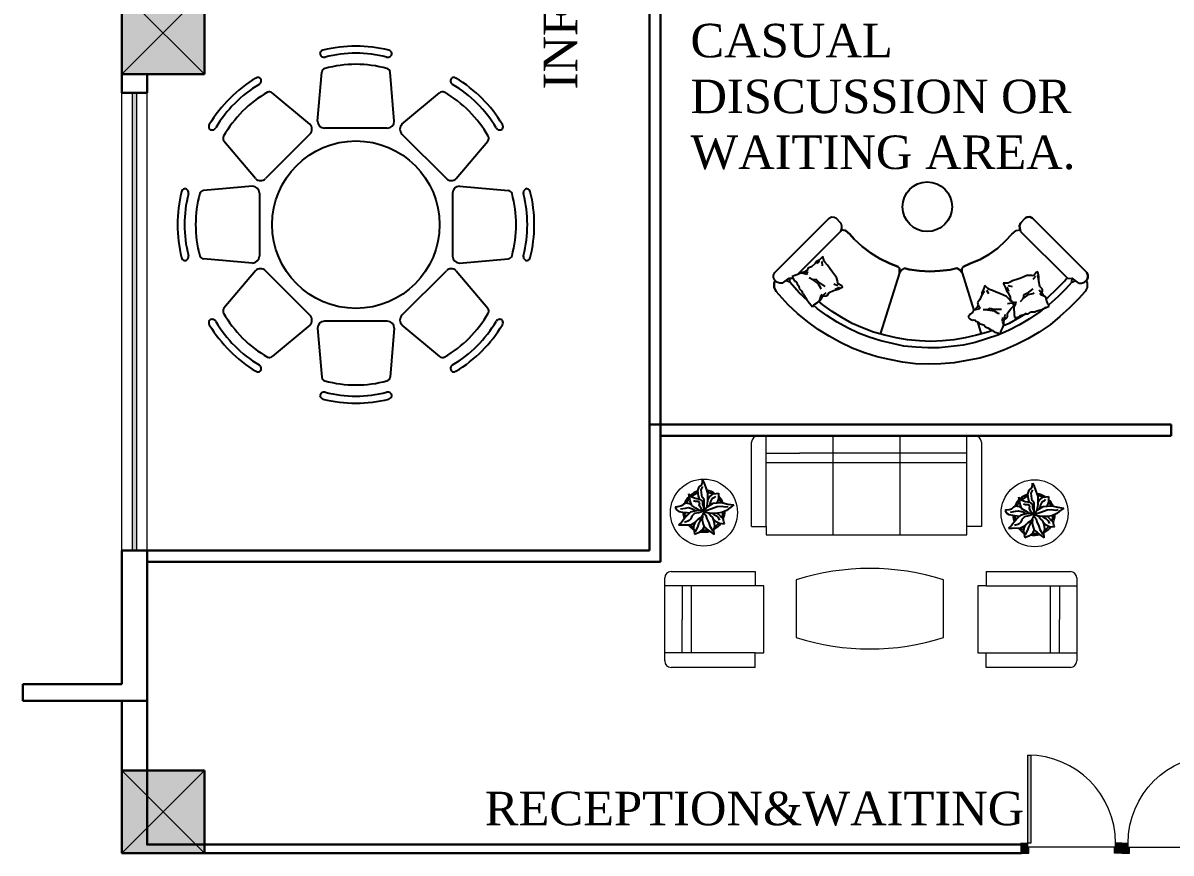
# Model space of a CAD drawing. Header units: inches. Extents: x 327481 to 195042051, y -335014 to 44773228.
# Drawn here: x 360969.7 to 361381.1, y -328940.6 to -328643.3 of the extents above; entities that cross this region are included whole.
import ezdxf

# ---------------------------------------------------------------- set-up
doc = ezdxf.new("R2010")
doc.units = ezdxf.units.IN
doc.header["$MEASUREMENT"] = 0
doc.layers.add('CAY', color=94, linetype='Continuous')
doc.layers.add('center', color=146, linetype='Continuous')
for name, color, linetype, lineweight in [('column 1', 146, 'Continuous', 30), ('DOOR', 47, 'Continuous', 9), ('ele1', 1, 'Continuous', 13), ('furniture', 251, 'Continuous', 13), ('GLASS', 140, 'Continuous', 5), ('TEXT', 7, 'Continuous', 0), ('WALL', 12, 'Continuous', 30)]:
    doc.layers.add(name, color=color, linetype=linetype, lineweight=lineweight)
doc.styles.add('ATT', font='romans.shx')
doc.styles.get("Standard").update_dxf_attribs({"font": 'times.ttf', "height": 12})

# ---------------------------------------------------------------- blocks, each defined once
blk = doc.blocks.new('RTU')
at = {"layer": 'DOOR'}
for points in [[(2799511, -182811), (2799511, -182874), (2799551, -182874), (2799551, -182886), (2799611, -182886), (2799611, -182811)], [(2798637, -183716, 0.009156), (2798637, -183748), (2799511, -183748), (2799511, -183716)], [(2799611, -183811), (2799611, -183736), (2799551, -183736), (2799551, -183748), (2799511, -183748), (2799511, -183811)]]:
    blk.add_hatch(color=256, dxfattribs=at).paths.add_polyline_path(points)
at = {"layer": 'DOOR', "ltscale": 300}
for p, q in [((2799511, -182811), (2799511, -182874)), ((2799611, -182811), (2799511, -182811)), ((2799611, -182811), (2799611, -182886)), ((2799551, -182874), (2799511, -182874)), ((2799551, -182874), (2799551, -182886)), ((2799611, -182886), (2799551, -182886)), ((2799551, -182886), (2799551, -183736)), ((2798637, -183748), (2798637, -183716)), ((2798637, -183716), (2799511, -183716)), ((2799511, -183716), (2799511, -183748)), ((2799511, -183748), (2798637, -183748)), ((2799511, -183811), (2799511, -183748)), ((2799551, -183748), (2799511, -183748)), ((2799611, -183811), (2799511, -183811)), ((2799611, -183736), (2799551, -183736)), ((2799551, -183748), (2799551, -183736)), ((2799611, -183811), (2799611, -183736))]:
    blk.add_line(p, q, dxfattribs=at)
blk.add_arc((2799511, -183748), 874, 90, 180, dxfattribs=at)
blk = doc.blocks.new('COLUMN1')
at = {"layer": 'column 1'}
h = blk.add_hatch(color=256, dxfattribs=at)
h.paths.add_polyline_path([(1, 1), (0, 1), (0.5, 0.5)])
h.paths.add_polyline_path([(1, 1), (0.5, 0.5), (1, 0)])
h.paths.add_polyline_path([(0.5, 0.5), (0, 0), (1, 0)])
h.paths.add_polyline_path([(0.5, 0.5), (0, 1), (0, 0)])
at = {"layer": 'column 1', "lineweight": 0, "ltscale": 0.3}
for p, q in [((0, 1), (1, 0)), ((0, 0), (1, 1))]:
    blk.add_line(p, q, dxfattribs=at)
at = {"layer": 'column 1', "ltscale": 0.3}
for p, q in [((1, 1), (0, 1)), ((0, 1), (0, 0)), ((1, 0), (1, 1)), ((0, 0), (1, 0))]:
    blk.add_line(p, q, dxfattribs=at)
blk = doc.blocks.new('A$C4056338A')
at = {"linetype": 'Continuous'}
for p, q in [((1003.5, 2020.4), (1033.8, 2370.8)), ((1553.5, 2020.4), (1523.3, 2370.8)), ((948.4, 1997.6), (679.3, 2224)), ((1608.7, 1997.6), (1877.8, 2224)), ((948.4, 1926.9), (630.2, 1608.7)), ((1503.5, 1970.4), (1053.5, 1970.4)), ((1608.7, 1926.9), (1926.9, 1608.7)), ((559.5, 1608.7), (333.1, 1877.8)), ((1997.6, 1608.7), (2224, 1877.8)), ((536.7, 1553.5), (186.3, 1523.3)), ((586.7, 1503.5), (586.7, 1053.5)), ((1970.4, 1503.5), (1970.4, 1053.5)), ((2020.4, 1553.5), (2370.8, 1523.3)), ((536.7, 1003.5), (186.3, 1033.8)), ((2020.4, 1003.5), (2370.8, 1033.8)), ((559.5, 948.4), (333.1, 679.3)), ((948.4, 630.2), (630.2, 948.4)), ((1608.7, 630.2), (1926.9, 948.4)), ((1997.6, 948.4), (2224, 679.3)), ((1503.5, 586.7), (1053.5, 586.7)), ((948.4, 559.5), (679.3, 333.1)), ((1003.5, 536.7), (1033.8, 186.3)), ((1553.5, 536.7), (1523.3, 186.3)), ((1608.7, 559.5), (1877.8, 333.1))]:
    blk.add_line(p, q, dxfattribs=at)
blk.add_circle((1278.5, 1278.5), 600, dxfattribs=at)
for centre, radius, start, end in [((1278.5, 1583.2), 973.9, 75.98519, 104.01481), ((1050, 2499), 30, 104.01481, 166.51302), ((1050.7, 2507.9), 30, 183.6236, 284.59828), ((1278.5, 1633.2), 873.9, 75.40172, 104.59828), ((1506.4, 2507.9), 30, 255.40172, 356.3764), ((1507.1, 2499), 30, 13.48698, 75.98519), ((1063.7, 2368.2), 30, 105.30764, 175.06831), ((1278.5, 1583.2), 843.9, 74.69236, 105.30764), ((1493.4, 2368.2), 30, 4.93169, 74.69236), ((1063.1, 1494), 973.9, 120.98519, 149.01481), ((577.2, 2303.2), 30, 58.48698, 120.98519), ((570.4, 2308.9), 30, 300.40172, 41.3764), ((1986.7, 2308.9), 30, 138.6236, 239.59828), ((1979.9, 2303.2), 30, 59.01481, 121.51302), ((1494, 1494), 973.9, 30.98519, 59.01481), ((1027.8, 1529.3), 873.9, 120.40172, 149.59828), ((1063.1, 1494), 843.9, 119.69236, 150.30764), ((660, 2201), 30, 49.93169, 119.69236), ((1897.1, 2201), 30, 60.30764, 130.06831), ((1494, 1494), 843.9, 29.69236, 60.30764), ((1529.3, 1529.3), 873.9, 30.40172, 59.59828), ((253.9, 1979.9), 30, 149.01481, 211.51302), ((913.1, 1962.2), 50, 315, 45), ((1053.5, 2020.4), 50, 180, 270), ((1503.5, 2020.4), 50, 270, 0), ((1644, 1962.2), 50, 135, 225), ((2303.2, 1979.9), 30, 328.48698, 30.98519), ((248.2, 1986.7), 30, 228.6236, 329.59828), ((356.1, 1897.1), 30, 150.30764, 220.06831), ((2201, 1897.1), 30, 319.93169, 29.69236), ((2308.9, 1986.7), 30, 210.40172, 311.3764), ((594.9, 1644), 50, 225, 315), ((1962.2, 1644), 50, 225, 315), ((973.9, 1278.5), 973.9, 165.98519, 194.01481), ((58.1, 1507.1), 30, 103.48698, 165.98519), ((923.9, 1278.5), 873.9, 165.40172, 194.59828), ((49.2, 1506.4), 30, 345.40172, 86.3764), ((973.9, 1278.5), 843.9, 164.69236, 195.30764), ((188.9, 1493.4), 30, 94.93169, 164.69236), ((536.7, 1503.5), 50, 0, 90), ((2020.4, 1503.5), 50, 90, 180), ((2368.2, 1493.4), 30, 15.30764, 85.06831), ((1583.2, 1278.5), 843.9, 344.69236, 15.30764), ((2507.9, 1506.4), 30, 93.6236, 194.59828), ((1633.2, 1278.5), 873.9, 345.40172, 14.59828), ((2499, 1507.1), 30, 14.01481, 76.51302), ((1583.2, 1278.5), 973.9, 345.98519, 14.01481), ((58.1, 1050), 30, 194.01481, 256.51302), ((49.2, 1050.7), 30, 273.6236, 14.59828), ((188.9, 1063.7), 30, 195.30764, 265.06831), ((536.7, 1053.5), 50, 270, 0), ((2020.4, 1053.5), 50, 180, 270), ((2368.2, 1063.7), 30, 274.93169, 344.69236), ((2507.9, 1050.7), 30, 165.40172, 266.3764), ((2499, 1050), 30, 283.48698, 345.98519), ((594.9, 913.1), 50, 45, 135), ((1962.2, 913.1), 50, 45, 135), ((356.1, 660), 30, 139.93169, 209.69236), ((2201, 660), 30, 330.30764, 40.06831), ((253.9, 577.2), 30, 148.48698, 210.98519), ((248.2, 570.4), 30, 30.40172, 131.3764), ((1027.8, 1027.8), 873.9, 210.40172, 239.59828), ((1063.1, 1063.1), 843.9, 209.69236, 240.30764), ((913.1, 594.9), 50, 315, 45), ((1053.5, 536.7), 50, 90, 180), ((1503.5, 536.7), 50, 0, 90), ((1644, 594.9), 50, 135, 225), ((1494, 1063.1), 843.9, 299.69236, 330.30764), ((1529.3, 1027.8), 873.9, 300.40172, 329.59828), ((2308.9, 570.4), 30, 48.6236, 149.59828), ((2303.2, 577.2), 30, 329.01481, 31.51302), ((1063.1, 1063.1), 973.9, 210.98519, 239.01481), ((1494, 1063.1), 973.9, 300.98519, 329.01481), ((660, 356.1), 30, 240.30764, 310.06831), ((1897.1, 356.1), 30, 229.93169, 299.69236), ((570.4, 248.2), 30, 318.6236, 59.59828), ((1986.7, 248.2), 30, 120.40172, 221.3764), ((577.2, 253.9), 30, 239.01481, 301.51302), ((1063.7, 188.9), 30, 184.93169, 254.69236), ((1493.4, 188.9), 30, 285.30764, 355.06831), ((1979.9, 253.9), 30, 238.48698, 300.98519), ((1278.5, 973.9), 843.9, 254.69236, 285.30764), ((1050.7, 49.2), 30, 75.40172, 176.3764), ((1050, 58.1), 30, 193.48698, 255.98519), ((1278.5, 973.9), 973.9, 255.98519, 284.01481), ((1278.5, 923.9), 873.9, 255.40172, 284.59828), ((1506.4, 49.2), 30, 3.6236, 104.59828), ((1507.1, 58.1), 30, 284.01481, 346.51302)]:
    blk.add_arc(centre, radius, start, end, dxfattribs=at)
blk = doc.blocks.new('sofa-51')
at = {"color": 0, "linetype": 'ByBlock'}
for p, q in [((-0.014, 0.176), (0.485, 0.675)), ((-0.014, 0.176), (0.482, 0.672)), ((-0.014, 0.176), (0.482, 0.672)), ((0.482, 0.672), (0.485, 0.675)), ((0.485, 0.675), (0.507, 0.686)), ((0.485, 0.675), (0.507, 0.686)), ((0.507, 0.686), (0.531, 0.684)), ((0.507, 0.686), (0.531, 0.684)), ((0.531, 0.684), (0.547, 0.676)), ((0.531, 0.684), (0.547, 0.676)), ((0.547, 0.676), (0.594, 0.628)), ((0.594, 0.628), (0.547, 0.676)), ((2.243, 0.628), (2.291, 0.676)), ((2.243, 0.628), (2.291, 0.676)), ((2.291, 0.676), (2.306, 0.684)), ((2.306, 0.684), (2.291, 0.676)), ((2.306, 0.684), (2.33, 0.686)), ((2.33, 0.686), (2.306, 0.684)), ((2.33, 0.686), (2.353, 0.675)), ((2.353, 0.675), (2.33, 0.686)), ((2.353, 0.675), (2.852, 0.176)), ((2.852, 0.176), (2.353, 0.675)), ((0.592, 0.552), (0.194, 0.155)), ((0.599, 0.581), (0.592, 0.552)), ((0.594, 0.628), (0.601, 0.605)), ((0.594, 0.628), (0.601, 0.605)), ((0.599, 0.581), (0.596, 0.566)), ((0.596, 0.566), (0.635, 0.561)), ((0.635, 0.561), (0.596, 0.566)), ((0.601, 0.605), (0.599, 0.581)), ((0.601, 0.605), (0.599, 0.581)), ((0.635, 0.561), (0.675, 0.527)), ((0.675, 0.527), (0.635, 0.561)), ((0.675, 0.527), (0.717, 0.48)), ((0.717, 0.48), (0.675, 0.527)), ((2.106, 0.466), (2.163, 0.527)), ((2.163, 0.527), (2.106, 0.466)), ((2.163, 0.527), (2.203, 0.561)), ((2.163, 0.527), (2.203, 0.561)), ((2.203, 0.561), (2.242, 0.566)), ((2.203, 0.561), (2.242, 0.566)), ((2.236, 0.605), (2.243, 0.628)), ((2.243, 0.628), (2.236, 0.605)), ((2.239, 0.581), (2.236, 0.605)), ((2.236, 0.605), (2.239, 0.581)), ((2.242, 0.566), (2.239, 0.581)), ((2.239, 0.581), (2.245, 0.552)), ((2.245, 0.552), (2.68, 0.12)), ((0.717, 0.48), (0.789, 0.413)), ((0.789, 0.413), (0.717, 0.48)), ((2.035, 0.399), (2.106, 0.466)), ((2.106, 0.466), (2.035, 0.399)), ((0.428, 0.323), (0.394, 0.29)), ((0.44, 0.28), (0.428, 0.323)), ((0.789, 0.413), (0.865, 0.356)), ((0.865, 0.356), (0.789, 0.413)), ((0.865, 0.356), (0.95, 0.304)), ((0.95, 0.304), (0.865, 0.356)), ((1.873, 0.295), (1.954, 0.342)), ((1.954, 0.342), (1.873, 0.295)), ((1.954, 0.342), (2.035, 0.399)), ((2.035, 0.399), (1.954, 0.342)), ((0.29, 0.216), (0.288, 0.197)), ((0.323, 0.228), (0.29, 0.216)), ((0.299, 0.214), (0.299, 0.214)), ((0.359, 0.258), (0.323, 0.228)), ((0.371, 0.276), (0.359, 0.258)), ((0.399, 0.28), (0.369, 0.257)), ((0.394, 0.29), (0.371, 0.276)), ((0.418, 0.276), (0.421, 0.238)), ((0.447, 0.271), (0.44, 0.28)), ((0.47, 0.244), (0.447, 0.271)), ((0.494, 0.211), (0.47, 0.244)), ((0.516, 0.178), (0.494, 0.211)), ((0.95, 0.304), (1.036, 0.261)), ((1.036, 0.261), (0.95, 0.304)), ((1.036, 0.261), (1.121, 0.228)), ((1.121, 0.228), (1.036, 0.261)), ((1.121, 0.228), (1.131, 0.214)), ((1.131, 0.214), (1.121, 0.228)), ((1.131, 0.214), (1.131, 0.171)), ((1.131, 0.171), (1.131, 0.214)), ((1.15, 0.2), (1.178, 0.214)), ((1.15, 0.2), (1.178, 0.214)), ((1.178, 0.214), (1.221, 0.204)), ((1.221, 0.204), (1.178, 0.214)), ((1.598, 0.2), (1.66, 0.214)), ((1.66, 0.214), (1.598, 0.2)), ((1.66, 0.214), (1.688, 0.2)), ((1.688, 0.2), (1.66, 0.214)), ((1.707, 0.214), (1.717, 0.228)), ((1.707, 0.214), (1.717, 0.228)), ((1.707, 0.171), (1.707, 0.214)), ((1.707, 0.171), (1.707, 0.214)), ((1.717, 0.228), (1.783, 0.257)), ((1.783, 0.257), (1.717, 0.228)), ((1.783, 0.257), (1.873, 0.295)), ((1.873, 0.295), (1.783, 0.257)), ((-0.024, 0.152), (-0.014, 0.176)), ((-0.024, 0.152), (-0.014, 0.176)), ((-0.024, 0.128), (-0.024, 0.152)), ((-0.024, 0.128), (-0.024, 0.152)), ((-0.014, 0.105), (-0.024, 0.128)), ((-0.014, 0.105), (-0.024, 0.128)), ((0.057, 0.076), (0.119, 0.124)), ((0.119, 0.124), (0.124, 0.086)), ((0.119, 0.124), (0.157, 0.124)), ((0.181, 0.152), (0.147, 0.138)), ((0.147, 0.138), (0.155, 0.119)), ((0.147, 0.138), (0.147, 0.138)), ((0.155, 0.119), (0.169, 0.095)), ((0.2, 0.157), (0.181, 0.152)), ((0.212, 0.163), (0.2, 0.157)), ((0.233, 0.171), (0.212, 0.163)), ((0.264, 0.182), (0.233, 0.171)), ((0.233, 0.171), (0.28, 0.159)), ((0.288, 0.197), (0.264, 0.182)), ((0.264, 0.182), (0.274, 0.181)), ((0.274, 0.181), (0.293, 0.176)), ((0.28, 0.159), (0.29, 0.166)), ((0.337, 0.109), (0.302, 0.125)), ((0.366, 0.111), (0.337, 0.109)), ((0.337, 0.109), (0.371, 0.083)), ((0.39, 0.087), (0.366, 0.111)), ((0.554, 0.13), (0.516, 0.178)), ((0.565, 0.09), (0.554, 0.13)), ((1.131, 0.171), (0.955, -0.391)), ((1.131, 0.171), (1.15, 0.2)), ((1.131, 0.171), (1.15, 0.2)), ((1.221, 0.204), (1.316, 0.19)), ((1.316, 0.19), (1.221, 0.204)), ((1.316, 0.19), (1.411, 0.185)), ((1.411, 0.185), (1.316, 0.19)), ((1.411, 0.185), (1.503, 0.19)), ((1.503, 0.19), (1.411, 0.185)), ((1.503, 0.19), (1.598, 0.2)), ((1.598, 0.2), (1.503, 0.19)), ((1.688, 0.2), (1.707, 0.171)), ((1.707, 0.171), (1.688, 0.2)), ((1.707, 0.171), (1.816, -0.173)), ((2.209, 0.111), (2.171, 0.1)), ((2.247, 0.124), (2.209, 0.111)), ((2.301, 0.149), (2.247, 0.124)), ((2.344, 0.149), (2.301, 0.149)), ((2.353, 0.144), (2.344, 0.149)), ((2.366, 0.149), (2.353, 0.144)), ((2.382, 0.14), (2.356, 0.111)), ((2.391, 0.178), (2.366, 0.149)), ((2.404, 0.182), (2.391, 0.178)), ((2.399, 0.152), (2.408, 0.106)), ((2.413, 0.135), (2.404, 0.182)), ((2.413, 0.095), (2.413, 0.135)), ((2.648, 0.095), (2.667, 0.119)), ((2.667, 0.119), (2.719, 0.124)), ((2.714, 0.086), (2.719, 0.124)), ((2.781, 0.076), (2.719, 0.124)), ((2.852, 0.176), (2.861, 0.152)), ((2.861, 0.152), (2.852, 0.176)), ((2.861, 0.128), (2.852, 0.105)), ((2.852, 0.105), (2.861, 0.128)), ((2.861, 0.152), (2.861, 0.128)), ((2.861, 0.128), (2.861, 0.152)), ((-0.019, 0.076), (-0.009, 0.1)), ((-0.009, 0.1), (-0.019, 0.076)), ((-0.019, 0.038), (-0.019, 0.076)), ((-0.019, 0.076), (-0.019, 0.038)), ((0, 0), (-0.019, 0.038)), ((-0.019, 0.038), (0, 0)), ((-0.009, 0.1), (-0.014, 0.105)), ((0.005, 0.086), (-0.014, 0.105)), ((0.109, -0.121), (0, 0)), ((0.109, -0.121), (0, 0)), ((0.033, 0.076), (0.005, 0.086)), ((0.057, 0.076), (0.033, 0.076)), ((0.124, 0.086), (0.09, 0.1)), ((0.214, -0.014), (0.124, 0.086)), ((0.169, 0.095), (0.179, 0.095)), ((0.179, 0.095), (0.185, 0.083)), ((0.185, 0.083), (0.193, 0.071)), ((0.193, 0.071), (0.207, 0.049)), ((0.207, 0.049), (0.212, 0.029)), ((0.207, 0.049), (0.207, 0.049)), ((0.212, 0.029), (0.236, 0.005)), ((0.236, 0.005), (0.242, -0.017)), ((0.236, 0.005), (0.236, 0.005)), ((0.371, 0.083), (0.385, 0.071)), ((0.385, 0.071), (0.407, 0.035)), ((0.449, 0.048), (0.39, 0.087)), ((0.407, 0.035), (0.413, 0.024)), ((0.485, -0.009), (0.527, 0.01)), ((0.527, 0.01), (0.57, 0.021)), ((0.565, 0.052), (0.53, 0.068)), ((0.582, 0.038), (0.54, 0.019)), ((0.563, 0.081), (0.565, 0.09)), ((0.57, 0.071), (0.563, 0.081)), ((0.603, 0.052), (0.57, 0.071)), ((0.57, 0.021), (0.613, 0.043)), ((0.613, 0.043), (0.603, 0.052)), ((1.902, 0.014), (1.888, -0.009)), ((1.911, 0.005), (1.892, -0.026)), ((1.916, 0.057), (1.902, 0.014)), ((1.945, 0.029), (1.916, 0.057)), ((1.93, 0.014), (1.949, -0.019)), ((1.959, 0.019), (1.945, 0.029)), ((1.987, 0.01), (1.959, 0.019)), ((2.021, -0.005), (1.987, 0.01)), ((2.085, 0.078), (2.106, 0.035)), ((2.128, 0.078), (2.085, 0.078)), ((2.106, 0.035), (2.114, 0.01)), ((2.114, 0.01), (2.128, -0.008)), ((2.119, 0.04), (2.133, 0.002)), ((2.142, 0.083), (2.128, 0.078)), ((2.128, 0.057), (2.166, 0.048)), ((2.171, 0.1), (2.142, 0.083)), ((2.356, 0.026), (2.301, -0.019)), ((2.42, 0.048), (2.413, 0.095)), ((2.415, 0.016), (2.427, 0)), ((2.442, 0.026), (2.42, 0.048)), ((2.427, 0), (2.442, -0.017)), ((2.446, 0.011), (2.442, 0.026)), ((2.442, -0.017), (2.446, 0.011)), ((2.572, 0.019), (2.496, -0.054)), ((2.648, 0.095), (2.572, 0.019)), ((2.662, 0.029), (2.586, -0.049)), ((2.662, 0.029), (2.714, 0.086)), ((2.714, 0.086), (2.747, 0.1)), ((2.781, 0.076), (2.804, 0.076)), ((2.838, 0), (2.781, -0.064)), ((2.781, -0.064), (2.838, 0)), ((2.804, 0.076), (2.833, 0.086)), ((2.833, 0.086), (2.852, 0.105)), ((2.857, 0.038), (2.838, 0)), ((2.857, 0.038), (2.838, 0)), ((2.852, 0.105), (2.847, 0.1)), ((2.847, 0.1), (2.857, 0.076)), ((2.847, 0.1), (2.857, 0.076)), ((2.857, 0.076), (2.857, 0.038)), ((2.857, 0.076), (2.857, 0.038)), ((0.295, -0.087), (0.214, -0.014)), ((0.242, -0.017), (0.25, -0.024)), ((0.25, -0.024), (0.257, -0.035)), ((0.257, -0.035), (0.271, -0.059)), ((0.271, -0.059), (0.285, -0.081)), ((0.285, -0.081), (0.293, -0.092)), ((0.293, -0.092), (0.333, -0.14)), ((0.356, -0.116), (0.378, -0.1)), ((0.378, -0.1), (0.399, -0.085)), ((0.428, -0.121), (0.39, -0.092)), ((0.399, -0.085), (0.407, -0.059)), ((0.399, -0.085), (0.416, -0.062)), ((0.407, -0.059), (0.409, -0.04)), ((0.409, -0.04), (0.423, -0.024)), ((0.416, -0.062), (0.428, -0.043)), ((0.442, -0.028), (0.428, -0.043)), ((0.428, -0.043), (0.459, -0.04)), ((0.456, -0.012), (0.442, -0.028)), ((0.459, -0.04), (0.47, -0.033)), ((0.47, -0.033), (0.485, -0.009)), ((1.869, -0.073), (1.85, -0.102)), ((1.85, -0.102), (1.854, -0.121)), ((1.859, -0.097), (1.859, -0.097)), ((1.888, -0.03), (1.869, -0.073)), ((1.888, -0.009), (1.888, -0.03)), ((2.059, -0.021), (2.021, -0.005)), ((2.116, -0.045), (2.059, -0.021)), ((2.144, -0.073), (2.116, -0.045)), ((2.128, -0.008), (2.149, -0.047)), ((2.149, -0.083), (2.144, -0.073)), ((2.149, -0.047), (2.152, -0.081)), ((2.158, -0.087), (2.149, -0.083)), ((2.152, -0.081), (2.171, -0.09)), ((2.157, -0.071), (2.157, -0.071)), ((2.171, -0.09), (2.177, -0.114)), ((2.182, -0.106), (2.19, -0.09)), ((2.204, -0.106), (2.199, -0.092)), ((2.268, -0.064), (2.242, -0.095)), ((2.272, -0.033), (2.268, -0.064)), ((2.268, -0.064), (2.301, -0.038)), ((2.301, -0.019), (2.272, -0.033)), ((2.301, -0.038), (2.318, -0.026)), ((2.318, -0.026), (2.356, -0.017)), ((2.356, -0.017), (2.37, -0.012)), ((2.432, -0.03), (2.42, -0.017)), ((2.451, -0.04), (2.432, -0.03)), ((2.453, -0.03), (2.442, -0.017)), ((2.475, -0.052), (2.451, -0.04)), ((2.475, -0.052), (2.453, -0.03)), ((2.484, -0.078), (2.475, -0.052)), ((2.496, -0.054), (2.477, -0.068)), ((2.491, -0.104), (2.484, -0.078)), ((2.496, -0.116), (2.491, -0.104)), ((2.586, -0.049), (2.505, -0.121)), ((2.781, -0.064), (2.695, -0.149)), ((2.781, -0.064), (2.695, -0.149)), ((0.195, -0.201), (0.109, -0.121)), ((0.195, -0.201), (0.109, -0.121)), ((0.29, -0.277), (0.195, -0.201)), ((0.29, -0.277), (0.195, -0.201)), ((0.333, -0.14), (0.345, -0.123)), ((0.38, -0.159), (0.342, -0.125)), ((0.345, -0.123), (0.356, -0.116)), ((0.466, -0.22), (0.38, -0.159)), ((0.513, -0.182), (0.428, -0.121)), ((0.603, -0.239), (0.513, -0.182)), ((1.783, -0.206), (1.764, -0.235)), ((1.802, -0.192), (1.783, -0.206)), ((1.807, -0.182), (1.802, -0.192)), ((1.821, -0.168), (1.807, -0.182)), ((1.845, -0.144), (1.821, -0.168)), ((1.821, -0.168), (1.869, -0.154)), ((1.854, -0.121), (1.845, -0.144)), ((1.845, -0.144), (1.85, -0.14)), ((1.85, -0.14), (1.869, -0.135)), ((1.869, -0.154), (1.873, -0.144)), ((1.94, -0.168), (1.902, -0.168)), ((1.964, -0.154), (1.94, -0.168)), ((1.94, -0.168), (1.983, -0.173)), ((1.992, -0.163), (1.964, -0.154)), ((1.983, -0.173), (2.002, -0.178)), ((2.068, -0.163), (1.992, -0.163)), ((2.002, -0.178), (2.035, -0.197)), ((2.035, -0.197), (2.049, -0.201)), ((2.168, -0.106), (2.125, -0.111)), ((2.125, -0.197), (2.154, -0.159)), ((2.125, -0.225), (2.125, -0.197)), ((2.154, -0.159), (2.182, -0.13)), ((2.177, -0.114), (2.182, -0.106)), ((2.177, -0.114), (2.182, -0.149)), ((2.182, -0.149), (2.204, -0.106)), ((2.182, -0.149), (2.182, -0.171)), ((2.182, -0.171), (2.185, -0.182)), ((2.185, -0.182), (2.185, -0.204)), ((2.185, -0.204), (2.19, -0.237)), ((2.296, -0.201), (2.234, -0.239)), ((2.266, -0.214), (2.291, -0.204)), ((2.291, -0.204), (2.313, -0.204)), ((2.291, -0.204), (2.291, -0.204)), ((2.313, -0.204), (2.342, -0.187)), ((2.42, -0.187), (2.325, -0.249)), ((2.342, -0.187), (2.363, -0.187)), ((2.342, -0.187), (2.342, -0.187)), ((2.363, -0.187), (2.375, -0.185)), ((2.375, -0.185), (2.389, -0.18)), ((2.389, -0.18), (2.415, -0.171)), ((2.415, -0.171), (2.442, -0.163)), ((2.472, -0.144), (2.42, -0.187)), ((2.442, -0.163), (2.453, -0.159)), ((2.453, -0.159), (2.508, -0.133)), ((2.508, -0.133), (2.496, -0.116)), ((2.505, -0.121), (2.5, -0.125)), ((2.695, -0.149), (2.605, -0.23)), ((2.695, -0.149), (2.605, -0.23)), ((0.385, -0.349), (0.29, -0.277)), ((0.385, -0.349), (0.29, -0.277)), ((0.561, -0.282), (0.466, -0.22)), ((0.656, -0.334), (0.561, -0.282)), ((0.698, -0.292), (0.603, -0.239)), ((0.793, -0.334), (0.698, -0.292)), ((1.764, -0.235), (1.778, -0.249)), ((1.764, -0.235), (1.764, -0.235)), ((1.778, -0.249), (1.802, -0.263)), ((1.802, -0.263), (1.812, -0.258)), ((1.812, -0.258), (1.826, -0.263)), ((1.826, -0.263), (1.835, -0.273)), ((1.835, -0.273), (1.859, -0.282)), ((1.85, -0.277), (1.883, -0.391)), ((1.859, -0.282), (1.873, -0.296)), ((1.859, -0.282), (1.859, -0.282)), ((1.873, -0.296), (1.907, -0.306)), ((1.907, -0.306), (1.921, -0.325)), ((1.907, -0.306), (1.907, -0.306)), ((2.078, -0.263), (2.082, -0.239)), ((2.082, -0.277), (2.078, -0.263)), ((2.092, -0.306), (2.082, -0.277)), ((2.082, -0.33), (2.092, -0.306)), ((2.139, -0.292), (2.087, -0.315)), ((2.092, -0.277), (2.097, -0.254)), ((2.092, -0.306), (2.092, -0.277)), ((2.101, -0.211), (2.097, -0.235)), ((2.097, -0.235), (2.097, -0.254)), ((2.097, -0.254), (2.12, -0.239)), ((2.12, -0.239), (2.125, -0.225)), ((2.234, -0.306), (2.135, -0.358)), ((2.234, -0.239), (2.139, -0.292)), ((2.19, -0.237), (2.211, -0.237)), ((2.19, -0.237), (2.19, -0.237)), ((2.211, -0.237), (2.237, -0.23)), ((2.325, -0.249), (2.234, -0.306)), ((2.237, -0.23), (2.242, -0.22)), ((2.242, -0.22), (2.253, -0.218)), ((2.253, -0.218), (2.266, -0.214)), ((2.515, -0.306), (2.415, -0.372)), ((2.515, -0.306), (2.415, -0.372)), ((2.605, -0.23), (2.515, -0.306)), ((2.605, -0.23), (2.515, -0.306)), ((0.485, -0.41), (0.385, -0.349)), ((0.485, -0.41), (0.385, -0.349)), ((0.589, -0.467), (0.485, -0.41)), ((0.589, -0.467), (0.485, -0.41)), ((0.755, -0.382), (0.656, -0.334)), ((0.855, -0.42), (0.755, -0.382)), ((0.893, -0.372), (0.793, -0.334)), ((0.96, -0.453), (0.855, -0.42)), ((0.998, -0.401), (0.893, -0.372)), ((1.102, -0.425), (0.998, -0.401)), ((1.84, -0.401), (1.736, -0.425)), ((1.945, -0.372), (1.84, -0.401)), ((1.921, -0.325), (1.935, -0.33)), ((2.035, -0.401), (1.93, -0.434)), ((1.935, -0.33), (1.945, -0.334)), ((1.945, -0.334), (1.968, -0.349)), ((1.987, -0.358), (1.945, -0.372)), ((1.968, -0.349), (1.987, -0.358)), ((1.987, -0.358), (2.002, -0.368)), ((2.002, -0.368), (2.059, -0.387)), ((2.135, -0.358), (2.035, -0.401)), ((2.059, -0.387), (2.063, -0.368)), ((2.063, -0.368), (2.068, -0.353)), ((2.068, -0.353), (2.082, -0.33)), ((2.415, -0.372), (2.31, -0.434)), ((2.415, -0.372), (2.31, -0.434)), ((0.698, -0.52), (0.589, -0.467)), ((0.698, -0.52), (0.589, -0.467)), ((0.812, -0.562), (0.698, -0.52)), ((0.812, -0.562), (0.698, -0.52)), ((1.069, -0.477), (0.96, -0.453)), ((1.173, -0.501), (1.069, -0.477)), ((1.207, -0.444), (1.102, -0.425)), ((1.283, -0.51), (1.173, -0.501)), ((1.316, -0.453), (1.207, -0.444)), ((1.392, -0.515), (1.283, -0.51)), ((1.42, -0.458), (1.316, -0.453)), ((1.498, -0.515), (1.392, -0.515)), ((1.527, -0.453), (1.42, -0.458)), ((1.607, -0.505), (1.498, -0.515)), ((1.631, -0.444), (1.527, -0.453)), ((1.717, -0.491), (1.607, -0.505)), ((1.736, -0.425), (1.631, -0.444)), ((1.826, -0.467), (1.717, -0.491)), ((1.93, -0.434), (1.826, -0.467)), ((2.206, -0.486), (2.097, -0.534)), ((2.206, -0.486), (2.097, -0.534)), ((2.31, -0.434), (2.206, -0.486)), ((2.31, -0.434), (2.206, -0.486)), ((0.926, -0.6), (0.812, -0.562)), ((0.926, -0.6), (0.812, -0.562)), ((1.04, -0.624), (0.926, -0.6)), ((1.04, -0.624), (0.926, -0.6)), ((1.159, -0.648), (1.04, -0.624)), ((1.159, -0.648), (1.04, -0.624)), ((1.869, -0.61), (1.75, -0.634)), ((1.869, -0.61), (1.75, -0.634)), ((1.983, -0.577), (1.869, -0.61)), ((1.983, -0.577), (1.869, -0.61)), ((2.097, -0.534), (1.983, -0.577)), ((2.097, -0.534), (1.983, -0.577)), ((1.278, -0.662), (1.159, -0.648)), ((1.278, -0.662), (1.159, -0.648)), ((1.397, -0.667), (1.278, -0.662)), ((1.397, -0.667), (1.278, -0.662)), ((1.512, -0.662), (1.397, -0.667)), ((1.512, -0.662), (1.397, -0.667)), ((1.636, -0.653), (1.512, -0.662)), ((1.636, -0.653), (1.512, -0.662)), ((1.75, -0.634), (1.636, -0.653)), ((1.75, -0.634), (1.636, -0.653))]:
    blk.add_line(p, q, dxfattribs=at)
blk.add_circle((1.388, 0.779), 0.228, dxfattribs=at)
blk = doc.blocks.new('fcgd')
at = {"layer": 'furniture', "lineweight": 0}
for p, q in [((366507.46, -330438.15), (366507.46, -330386.31)), ((366511.39, -330382.38), (366644.98, -330382.38)), ((366516.31, -330438.15), (366516.31, -330382.38)), ((366557.56, -330443.32), (366557.56, -330382.38)), ((366598.81, -330443.32), (366598.81, -330382.38)), ((366640.06, -330443.32), (366640.06, -330382.38)), ((366648.91, -330386.31), (366648.91, -330438.15)), ((366516.31, -330393.09), (366536.94, -330393.09)), ((366640.06, -330393.09), (366536.94, -330393.09)), ((366516.31, -330398.78), (366640.06, -330398.78)), ((366507.46, -330438.15), (366516.31, -330438.15)), ((366516.31, -330438.15), (366516.31, -330443.32)), ((366516.31, -330443.32), (366640.06, -330443.32)), ((366648.91, -330438.15), (366640.06, -330438.15)), ((366457.87, -330465.99), (366509.72, -330465.99)), ((366509.72, -330465.99), (366509.72, -330474.84)), ((366651.87, -330465.99), (366703.71, -330465.99)), ((366651.87, -330465.99), (366651.87, -330474.84)), ((366453.94, -330521), (366453.94, -330469.92)), ((366534.96, -330471.13), (366534.96, -330506.51)), ((366625.65, -330506.51), (366625.65, -330471.13)), ((366707.64, -330469.92), (366707.64, -330521)), ((366514.88, -330474.84), (366453.94, -330474.84)), ((366464.65, -330474.84), (366464.65, -330495.46)), ((366470.34, -330516.09), (366470.34, -330474.84)), ((366514.88, -330516.09), (366514.88, -330474.84)), ((366646.7, -330474.84), (366646.7, -330516.09)), ((366651.87, -330474.84), (366646.7, -330474.84)), ((366651.87, -330474.84), (366707.64, -330474.84)), ((366691.24, -330474.84), (366691.24, -330516.09)), ((366696.93, -330474.84), (366696.93, -330495.46)), ((366464.65, -330516.09), (366464.65, -330495.46)), ((366696.93, -330516.09), (366696.93, -330495.46)), ((366509.72, -330516.09), (366453.94, -330516.09)), ((366509.72, -330524.93), (366509.72, -330516.09)), ((366509.72, -330516.09), (366514.88, -330516.09)), ((366646.7, -330516.09), (366707.64, -330516.09)), ((366651.87, -330524.93), (366651.87, -330516.09)), ((366509.72, -330524.93), (366457.87, -330524.93)), ((366703.71, -330524.93), (366651.87, -330524.93))]:
    blk.add_line(p, q, dxfattribs=at)
for centre, radius, start, end in [((366511.39, -330386.31), 3.93, 90, 180), ((366644.98, -330386.31), 3.93, 0, 90), ((366457.87, -330469.92), 3.93, 90, 180), ((366580.3, -330611.72), 147.72, 72.12481, 107.87519), ((366703.71, -330469.92), 3.93, 0, 90), ((366580.3, -330365.91), 147.72, 252.12481, 287.87519), ((366457.87, -330521), 3.93, 180, 270), ((366703.71, -330521), 3.93, 270, 0)]:
    blk.add_arc(centre, radius, start, end, dxfattribs=at)
blk = doc.blocks.new('12PPLT12')
at = {"color": 0, "linetype": 'ByBlock'}
for p, q in [((-0.148, 0.486), (-0.116, 0.583)), ((-0.116, 0.583), (-0.05, 0.632)), ((-0.064, 0.51), (-0.026, 0.591)), ((-0.05, 0.632), (-0.034, 0.694)), ((-0.034, 0.694), (-0.032, 0.751)), ((-0.032, 0.751), (-0.002, 0.689)), ((-0.002, 0.689), (0.044, 0.559)), ((0.044, 0.559), (0.09, 0.432)), ((-0.349, 0.334), (-0.362, 0.415)), ((-0.362, 0.415), (-0.303, 0.35)), ((-0.332, 0.247), (-0.349, 0.334)), ((-0.303, 0.35), (-0.208, 0.312)), ((-0.208, 0.312), (-0.105, 0.29)), ((-0.132, 0.367), (-0.148, 0.486)), ((-0.108, 0.279), (-0.132, 0.367)), ((-0.105, 0.29), (-0.037, 0.236)), ((-0.05, 0.38), (-0.064, 0.51)), ((-0.043, 0.334), (-0.05, 0.38)), ((0.003, 0.279), (-0.043, 0.334)), ((0.009, 0.169), (0.003, 0.279)), ((0.09, 0.432), (0.09, 0.339)), ((0.09, 0.339), (0.09, 0.253)), ((0.093, 0.282), (0.134, 0.347)), ((0.134, 0.347), (0.22, 0.415)), ((0.193, 0.293), (0.155, 0.228)), ((0.25, 0.328), (0.193, 0.293)), ((0.22, 0.415), (0.291, 0.421)), ((0.28, 0.353), (0.25, 0.328)), ((0.291, 0.421), (0.35, 0.429)), ((0.348, 0.331), (0.342, 0.266)), ((0.35, 0.429), (0.348, 0.331)), ((-0.671, 0.098), (-0.687, 0.095)), ((-0.687, 0.095), (-0.666, 0.036)), ((-0.59, 0.109), (-0.671, 0.098)), ((-0.666, 0.036), (-0.601, -0.005)), ((-0.536, 0.125), (-0.59, 0.109)), ((-0.563, 0.052), (-0.441, 0.074)), ((-0.487, 0.171), (-0.536, 0.125)), ((-0.425, 0.193), (-0.487, 0.171)), ((-0.441, 0.074), (-0.373, 0.084)), ((-0.346, 0.179), (-0.425, 0.193)), ((-0.373, 0.084), (-0.27, 0.057)), ((-0.292, 0.149), (-0.346, 0.179)), ((-0.289, 0.136), (-0.332, 0.247)), ((-0.229, 0.003), (-0.324, -0.027)), ((-0.194, 0.074), (-0.289, 0.136)), ((-0.27, 0.057), (-0.186, 0.006)), ((-0.205, 0.231), (-0.251, 0.247)), ((-0.069, 0.027), (-0.229, 0.003)), ((-0.137, 0.231), (-0.205, 0.231)), ((-0.108, 0.019), (-0.194, 0.074)), ((-0.097, 0.204), (-0.137, 0.231)), ((-0.01, 0.003), (-0.121, -0.038)), ((-0.11, 0.133), (-0.097, 0.204)), ((-0.069, 0.06), (-0.11, 0.133)), ((-0.01, 0.014), (-0.069, 0.06)), ((-0.002, 0.006), (-0.069, 0.027)), ((-0.037, 0.236), (-0.034, 0.158)), ((-0.034, 0.158), (-0.007, 0.101)), ((-0.018, -0.008), (0.074, 0.098)), ((-0.01, -0.005), (0.169, 0.055)), ((0.003, 0.017), (-0.01, 0.014)), ((0.003, -0.029), (-0.01, 0.003)), ((-0.007, 0.101), (0.003, 0.017)), ((0.006, 0.027), (0.009, 0.169)), ((0.082, 0.174), (0.061, 0.082)), ((0.074, 0.098), (0.223, 0.188)), ((0.09, 0.253), (0.082, 0.174)), ((0.155, 0.228), (0.131, 0.13)), ((0.169, 0.055), (0.315, 0.109)), ((0.223, 0.188), (0.421, 0.204)), ((0.342, 0.266), (0.304, 0.19)), ((0.315, 0.109), (0.413, 0.117)), ((0.413, 0.117), (0.524, 0.101)), ((0.421, 0.204), (0.573, 0.171)), ((0.545, 0.017), (0.429, -0.032)), ((0.524, 0.101), (0.578, 0.114)), ((0.613, 0.074), (0.545, 0.017)), ((0.573, 0.171), (0.716, 0.152)), ((0.716, 0.152), (0.613, 0.074)), ((-0.536, -0.268), (-0.606, -0.328)), ((-0.601, -0.005), (-0.503, -0.021)), ((-0.452, -0.152), (-0.536, -0.268)), ((-0.503, -0.021), (-0.4, -0.032)), ((-0.387, -0.241), (-0.465, -0.268)), ((-0.395, -0.094), (-0.452, -0.152)), ((-0.4, -0.032), (-0.357, -0.04)), ((-0.324, -0.027), (-0.395, -0.094)), ((-0.352, -0.227), (-0.387, -0.241)), ((-0.316, -0.187), (-0.352, -0.227)), ((-0.324, -0.325), (-0.213, -0.263)), ((-0.292, -0.122), (-0.316, -0.187)), ((-0.224, -0.059), (-0.292, -0.122)), ((-0.193, -0.236), (-0.244, -0.33)), ((-0.121, -0.038), (-0.224, -0.059)), ((-0.213, -0.263), (-0.135, -0.195)), ((-0.135, -0.195), (-0.053, -0.14)), ((-0.119, -0.304), (-0.04, -0.148)), ((-0.053, -0.14), (0.003, -0.029)), ((-0.037, -0.122), (-0.04, -0.219)), ((-0.04, -0.219), (-0.021, -0.308)), ((0.082, -0.038), (-0.018, -0.008)), ((-0.007, -0.024), (0.05, -0.105)), ((0.05, -0.105), (0.071, -0.181)), ((0.071, -0.181), (0.12, -0.282)), ((0.188, -0.054), (0.082, -0.038)), ((0.112, -0.051), (0.09, -0.043)), ((0.155, -0.108), (0.112, -0.051)), ((0.212, -0.152), (0.155, -0.108)), ((0.323, -0.051), (0.188, -0.054)), ((0.247, -0.246), (0.212, -0.152)), ((0.215, -0.062), (0.282, -0.103)), ((0.234, -0.2), (0.277, -0.241)), ((0.261, -0.349), (0.247, -0.246)), ((0.277, -0.241), (0.372, -0.287)), ((0.282, -0.103), (0.334, -0.146)), ((0.429, -0.032), (0.323, -0.051)), ((0.396, -0.124), (0.326, -0.054)), ((0.334, -0.146), (0.372, -0.217)), ((0.464, -0.176), (0.396, -0.124)), ((0.48, -0.257), (0.464, -0.176)), ((0.494, -0.301), (0.48, -0.257)), ((-0.606, -0.328), (-0.522, -0.328)), ((-0.522, -0.328), (-0.324, -0.325)), ((-0.244, -0.33), (-0.247, -0.406)), ((-0.247, -0.406), (-0.233, -0.471)), ((-0.233, -0.471), (-0.222, -0.551)), ((-0.222, -0.551), (-0.148, -0.522)), ((-0.199, -0.494), (-0.139, -0.358)), ((-0.148, -0.522), (-0.102, -0.503)), ((-0.139, -0.358), (-0.119, -0.304)), ((-0.102, -0.503), (-0.017, -0.432)), ((-0.021, -0.308), (0.006, -0.376)), ((-0.017, -0.432), (0.003, -0.378)), ((0.006, -0.376), (0.074, -0.428)), ((0.074, -0.428), (0.158, -0.496)), ((0.12, -0.282), (0.139, -0.363)), ((0.139, -0.363), (0.212, -0.474)), ((0.158, -0.496), (0.242, -0.561)), ((0.236, -0.444), (0.261, -0.349)), ((0.242, -0.561), (0.236, -0.444)), ((0.372, -0.287), (0.494, -0.301))]:
    blk.add_line(p, q, dxfattribs=at)
for radius, start, end in [(0.5, 134.8021, 159.1804), (0.458, 138.4756, 155.3347), (0.5, 107.123, 130.9816), (0.458, 107.9864, 130.5771), (0.5, 56.9563, 82.295), (0.458, 62.6899, 79.5345), (0.458, 26.2761, 41.1349), (0.5, 22.9768, 45.8473), (0.5, 182.503, 200.4563), (0.458, 183.2699, 197.4002), (0.458, 340.6559, 357.5057), (0.5, 338.5862, 359.7442), (0.5, 220.6606, 241.3393), (0.458, 225.0835, 237.5023), (0.5, 259.7038, 286.1281), (0.458, 264.1886, 282.4028), (0.5, 298.3455, 324.4541), (0.458, 303.3868, 322.0756)]:
    blk.add_arc((0, 0), radius, start, end, dxfattribs=at)
at = {"color": 0, "linetype": 'ByBlock', "style": 'ATT'}
for tag, p, flags in [('ITEM', (-1, -3.25), 3), ('ROOM_NUMBER', (-1, -4.583), 1)]:
    blk.add_attdef(tag, p, '', height=1, dxfattribs=dict(at, flags=flags))

msp = doc.modelspace()

# ---------------------------------------------------------------- hatches: boundary and pattern name
at = {"layer": 'GLASS'}
msp.add_hatch(color=256, dxfattribs=at).paths.add_polyline_path([(361008.936, -328668.321), (361008.936, -328832.321), (361010.436, -328832.321), (361010.436, -328668.321)])

# ---------------------------------------------------------------- linework, layer by layer
at = {"layer": 'ele1', "ltscale": 0.3}
msp.add_lwpolyline([(360969.713, -328886.094), (360975.625, -328886.094)], dxfattribs=at)
at = {"layer": 'furniture'}
for p, q in [((361005.156, -328832.321), (361005.156, -328668.321)), ((361014.216, -328832.321), (361014.216, -328668.321))]:
    msp.add_line(p, q, dxfattribs=at)
for centre in [(361213.685, -328818.66), (361332.174, -328818.917)]:
    msp.add_circle(centre, 12, dxfattribs=at)
at = {"layer": 'GLASS'}
msp.add_lwpolyline([(361010.436, -328668.321), (361010.436, -328832.321), (361008.936, -328832.321), (361008.936, -328668.321)], dxfattribs=at)
at = {"layer": 'WALL'}
for p, q in [((361194.151, -328375.067), (361194.151, -328832.321)), ((361198.151, -328379.067), (361198.151, -328836.321)), ((361005.156, -328661.611), (361014.156, -328661.61)), ((361005.156, -328661.611), (361005.156, -328668.321)), ((361014.156, -328661.61), (361014.156, -328668.321)), ((361014.156, -328668.321), (361005.156, -328668.321)), ((361194.151, -328787.177), (361381.05, -328787.177)), ((361381.05, -328791.177), (361381.05, -328787.177)), ((361198.151, -328791.177), (361381.05, -328791.177)), ((361005.156, -328832.321), (361005.156, -328880.186)), ((361014.156, -328832.321), (361005.156, -328832.321)), ((361014.216, -328832.321), (361194.151, -328832.321)), ((361014.216, -328836.321), (361198.151, -328836.321)), ((361005.156, -328880.186), (360969.716, -328880.186)), ((360969.716, -328880.186), (360969.716, -328886.094)), ((361014.156, -328886.094), (360969.716, -328886.094)), ((361005.156, -328886.094), (360969.716, -328886.094)), ((361327.426, -328940.631), (361327.426, -328937.031))]:
    msp.add_line(p, q, dxfattribs=at)
for points in [[(361005.156, -328668.321), (361005.156, -328661.611)], [(361005.156, -328880.186), (361005.156, -328832.321)], [(361014.156, -328832.321), (361014.156, -328937.631), (361327.426, -328937.631)], [(361327.426, -328940.631), (361005.156, -328940.631), (361005.156, -328886.094)]]:
    msp.add_lwpolyline(points, dxfattribs=at)

# ---------------------------------------------------------------- block references
for name, p, xscale, yscale, zscale in [('A$C4056338A', (361025.074, -328779.467), 0.05, 0.05, 0.05), ('sofa-51', (361239.589, -328739.519), 39.00836683494074, 39.00836683494074, 39.00836683494074)]:
    msp.add_blockref(name, p, dxfattribs=dict(xscale=xscale, yscale=yscale, zscale=zscale))
at = {"layer": 'CAY', "xscale": 14.9469131396474, "yscale": 14.9469131396474, "zscale": 14.9469131396474}
for p in [(361213.685, -328818.168), (361331.93, -328819.316)]:
    msp.add_blockref('12PPLT12', p, dxfattribs=at)
at = {"layer": 'center', "xscale": 29.5434782608645, "yscale": 29.5434782608645, "zscale": 39.3913043478359, "rotation": 90}
for p in [(361034.7, -328661.611), (361034.7, -328940.631)]:
    msp.add_blockref('COLUMN1', p, dxfattribs=at)
at = {"layer": 'DOOR', "yscale": 0.03599999996367842}
for p, xscale, zscale, rotation in [((367944.633, -228154.646), 0.03599999996367842, 0.03599999996367842, 270), ((354782.22, -228154.646), -0.03599999996367842, 0.03599999995395007, 90)]:
    msp.add_blockref('RTU', p, dxfattribs=dict(at, xscale=xscale, zscale=zscale, rotation=rotation))
at = {"layer": 'WALL', "lineweight": 0, "xscale": 0.5818181818217395, "yscale": 0.5818181818217395, "zscale": 0.5818181818217395}
msp.add_blockref('fcgd', (147990.09, -136568.701), dxfattribs=at)

# ---------------------------------------------------------------- texts
at = {"layer": 'TEXT', "color": 0, "insert": (361136.272, -328685.576), "char_height": 12, "width": 240.02389, "attachment_point": 1, "rotation": 90}
msp.add_mtext('\\P{\\W3.08082; } INFORMALCONFERENCE \\P{\\W7.0559;   }ROOM', dxfattribs=at)
at = {"layer": 'TEXT', "color": 0, "insert": (361208.865, -328643.594), "char_height": 12, "width": 161.596, "attachment_point": 1}
msp.add_mtext('CASUAL DISCUSSION OR WAITING AREA.', dxfattribs=at)
at = {"layer": 'TEXT', "linetype": 'ByBlock', "lineweight": 30, "insert": (361231.814, -328918.678), "char_height": 12, "width": 357.74515, "attachment_point": 2}
msp.add_mtext('RECEPTION&WAITING', dxfattribs=at)

doc.saveas('drawing.dxf')
